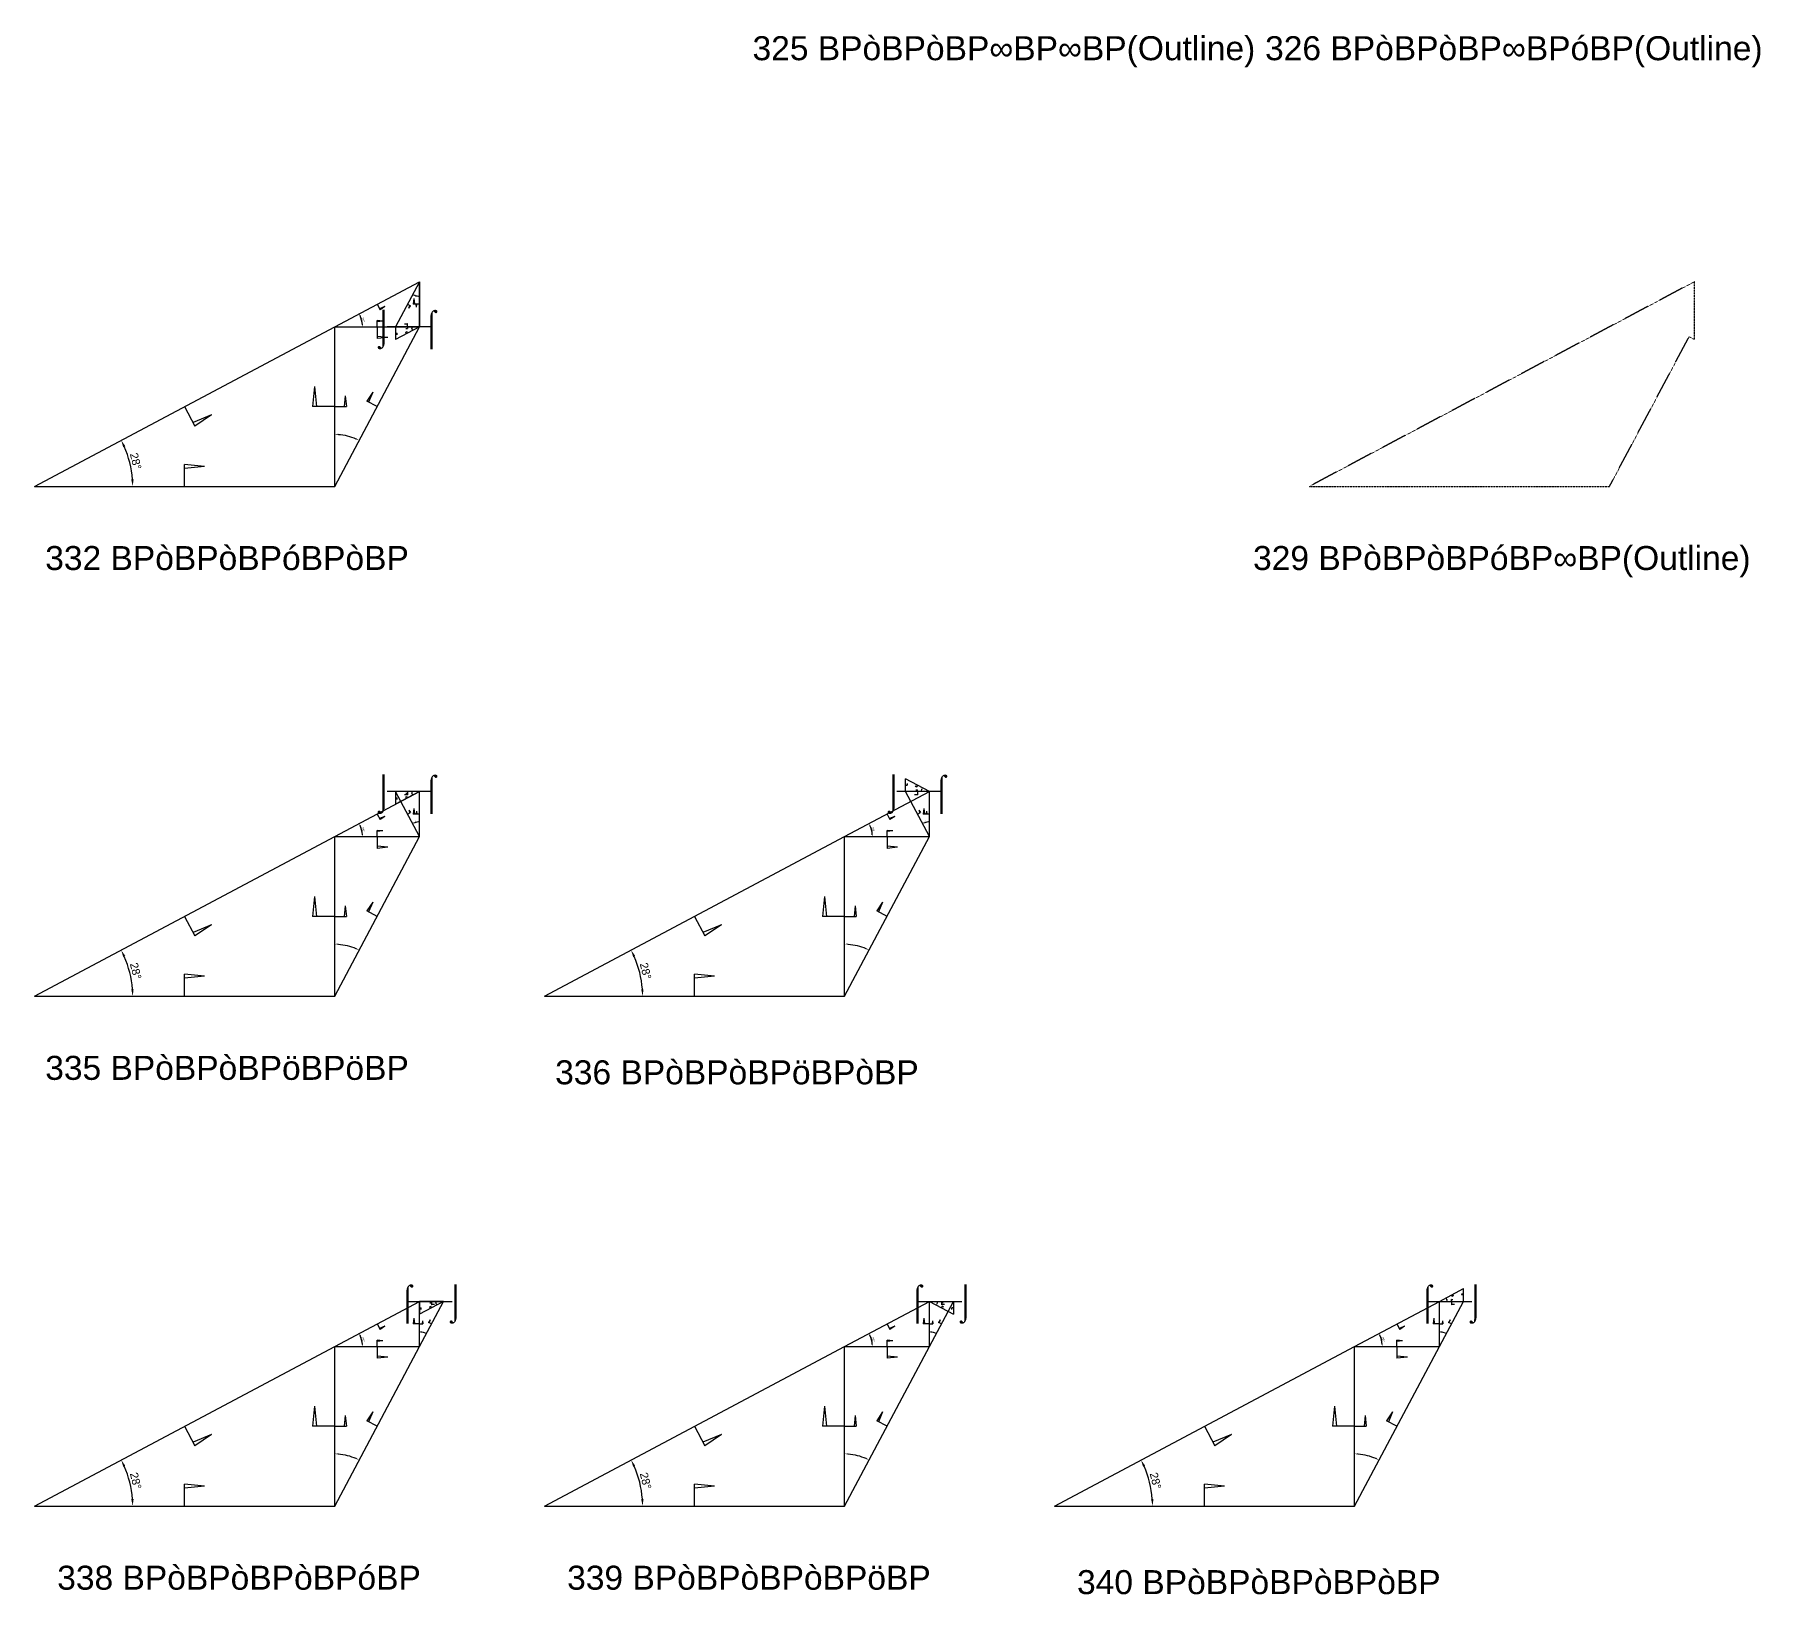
# Model space of a CAD drawing. Header units: millimetres. Extents: x 130908 to 599272, y -2842299 to 24518.
# Drawn here: x 385736 to 471990, y -2841955 to -2763982 of the extents above; entities that cross this region are included whole.
import ezdxf
from ezdxf.enums import TextEntityAlignment as Align

# ---------------------------------------------------------------- set-up
doc = ezdxf.new("R2010")
doc.units = ezdxf.units.MM
doc.header["$PDMODE"] = 35
doc.linetypes.add('DASHED', pattern=[19.05, 12.7, -6.35])
for name, color, linetype in [('BASE', 170, 'Continuous'), ('HYPOTENUSE', 20, 'Continuous'), ('PERPENDICULAR', 90, 'Continuous')]:
    doc.layers.add(name, color=color, linetype=linetype)
doc.styles.add('Arial', font='arial_0.ttf')
doc.dimstyles.new('ISO-25', dxfattribs={"dimtxt": 250, "dimasz": 100, "dimexe": 1.25, "dimexo": 0.625, "dimgap": 100, "dimtad": 1, "dimdec": 0, "dimtxsty": 'Arial', "dimcen": 2.5, "dimadec": 0, "dimazin": 0, "dimtfac": 1, "dimtdec": 0, "dimtmove": 0, "dimatfit": 3, "dimfxl": 1, "dimarcsym": 0})

# ---------------------------------------------------------------- blocks, each defined once
blk = doc.blocks.new('*D9')
at = {"color": 0, "lineweight": -2, "ltscale": 100, "transparency": 16777216}
blk.add_arc((0, 0), 4906, 4.08845, 23.91155, dxfattribs=at)
at = {"color": 0, "ltscale": 100, "transparency": 16777216}
for points in [[(4432, 1963), (4537, 2014), (4332, 2303)], [(4952, 352), (4835, 348), (4906, 0)]]:
    blk.add_solid(points, dxfattribs=at)
at = {"layer": 'Defpoints', "color": 0, "ltscale": 100, "transparency": 16777216}
for p in [(15000, 7976), (0, 0), (0, 0), (4841, 796), (15000, 0)]:
    blk.add_point(p, dxfattribs=at)
at = {"color": 0, "ltscale": 100, "transparency": 16777216, "insert": (5055, 1260), "char_height": 400, "attachment_point": 5, "rotation": 284, "style": 'Arial'}
blk.add_mtext('28°', dxfattribs=at)
blk = doc.blocks.new('SanjoyNathGeometrifyingTrigonometryFundamentalLockedSet')
at = {"color": 114, "linetype": 'DASHED', "ltscale": 100, "true_color": 0x139b48}
for p, q in [((14000, 4987.8), (13900, 3987.8)), ((14000, 4987.8), (14100, 3987.8)), ((15000, 3987.8), (13900, 3987.8))]:
    blk.add_line(p, q, dxfattribs=at)
at = {"color": 242, "linetype": 'DASHED', "ltscale": 100, "true_color": 0xcd2027}
for p, q in [((7500, 3987.8), (8016.4, 3016.6)), ((8852.4, 3574.3), (7922.5, 3193.2)), ((8852.4, 3574.3), (8016.4, 3016.6))]:
    blk.add_line(p, q, dxfattribs=at)
at = {"color": 159, "linetype": 'DASHED', "ltscale": 100, "true_color": 0x22346e}
for p, q in [((7500, 0), (7500, 1100)), ((8500, 1000), (7500, 1100)), ((8500, 1000), (7500, 900))]:
    blk.add_line(p, q, dxfattribs=at)
at = {"layer": 'BASE'}
blk.add_line((0, 0), (15000, 0), dxfattribs=at)
at = {"layer": 'HYPOTENUSE'}
blk.add_line((0, 0), (15000, 7975.6), dxfattribs=at)
at = {"layer": 'PERPENDICULAR'}
blk.add_line((15000, 0), (15000, 7975.6), dxfattribs=at)
at = {"color": 4, "ltscale": 100}
dim = blk.add_angular_dim_2l(base=(4841, 795.6), line1=((0, 0), (15000, 0)), line2=((0, 0), (15000, 7975.6)), dimstyle='ISO-25', override={"dimtxt": 400, "dimasz": 350, "dimgap": 100}, dxfattribs=at)
dim.commit()
dim.dimension.update_dxf_attribs({"geometry": '*D9', "text_midpoint": (5055.4, 1260.5)})

msp = doc.modelspace()

# ---------------------------------------------------------------- linework, layer by layer
at = {"linetype": 'DASHED', "ltscale": 70}
for p, q in [((405576, -2778593), (403178, -2778593)), ((405576, -2801821), (403178, -2801821)), ((431059, -2801821), (428661, -2801821)), ((404377, -2827304), (406775, -2827304)), ((429860, -2827304), (432258, -2827304)), ((455343, -2827304), (457741, -2827304))]:
    msp.add_line(p, q, dxfattribs=at)
at = {"linetype": 'DASHED'}
msp.add_lwpolyline([(468420, -2779090), (468684, -2779231), (468684, -2776338), (449443, -2786569), (464443, -2786569)], close=True, dxfattribs=at)

# ---------------------------------------------------------------- block references
at = {"linetype": 'DASHED', "ltscale": 100}
for p, xscale, yscale, zscale in [((400736, -2778593), 0.282714919717773, 0.282714919717773, 0.282714919717773), ((430460, -2801821), -0.07992772583102702, 0.07992772583102702, 0.07992772583102702), ((400736, -2804076), 0.282714919717773, 0.282714919717773, 0.282714919717773), ((426219, -2804076), 0.282714919717773, 0.282714919717773, 0.282714919717773), ((400736, -2829559), 0.282714919717773, 0.282714919717773, 0.282714919717773), ((426219, -2829559), 0.282714919717773, 0.282714919717773, 0.282714919717773), ((451702, -2829559), 0.282714919717773, 0.282714919717773, 0.282714919717773), ((455942, -2827304), 0.07992772583102702, 0.07992772583102702, 0.07992772583102702)]:
    msp.add_blockref('SanjoyNathGeometrifyingTrigonometryFundamentalLockedSet', p, dxfattribs=dict(at, xscale=xscale, yscale=yscale, zscale=zscale))
for p, xscale, yscale, zscale, rotation in [((404977, -2776338), -0.150322189285358, 0.150322189285358, 0.150322189285358, 90), ((400736, -2786569), -0.53170943166148, 0.53170943166148, 0.53170943166148, 270), ((404977, -2778593), 0.07992772583102702, 0.07992772583102702, 0.07992772583102702, 180), ((404977, -2804076), 0.150322189285358, 0.150322189285358, 0.150322189285358, 90), ((404977, -2801821), 0.07992772583102702, 0.07992772583102702, 0.07992772583102702, 180), ((430460, -2804076), 0.150322189285358, 0.150322189285358, 0.150322189285358, 90), ((400736, -2812052), -0.53170943166148, 0.53170943166148, 0.53170943166148, 270), ((426219, -2812052), -0.53170943166148, 0.53170943166148, 0.53170943166148, 270), ((404977, -2829559), -0.150322189285358, 0.150322189285358, 0.150322189285358, 270), ((406176, -2827304), 0.07992772583102702, 0.07992772583102702, 0.07992772583102702, 180), ((430460, -2829559), -0.150322189285358, 0.150322189285358, 0.150322189285358, 270), ((430460, -2827304), -0.07992772583102702, 0.07992772583102702, 0.07992772583102702, 180), ((455942, -2829559), -0.150322189285358, 0.150322189285358, 0.150322189285358, 270), ((400736, -2837534), -0.53170943166148, 0.53170943166148, 0.53170943166148, 270), ((426219, -2837534), -0.53170943166148, 0.53170943166148, 0.53170943166148, 270), ((451702, -2837534), -0.53170943166148, 0.53170943166148, 0.53170943166148, 270)]:
    msp.add_blockref('SanjoyNathGeometrifyingTrigonometryFundamentalLockedSet', p, dxfattribs=dict(at, xscale=xscale, yscale=yscale, zscale=zscale, rotation=rotation))
at = {"linetype": 'DASHED'}
for p in [(385736, -2786569), (385736, -2812052), (411219, -2812052), (385736, -2837534), (411219, -2837534), (436702, -2837534)]:
    msp.add_blockref('SanjoyNathGeometrifyingTrigonometryFundamentalLockedSet', p, dxfattribs=at)

# ---------------------------------------------------------------- texts
at = {"linetype": 'DASHED', "ltscale": 100, "style": 'Arial'}
for s, p in [('325 BPòBPòBP∞BP∞BP(Outline)', (434180, -2764667)), ('326 BPòBPòBP∞BPóBP(Outline)', (459663, -2764667)), ('⌡', (403178, -2778593)), ('⌠', (405576, -2778593)), ('332 BPòBPòBPóBPòBP', (395356, -2790149)), ('329 BPòBPòBPóBP∞BP(Outline)', (459063, -2790149)), ('⌡', (403178, -2801821)), ('⌠', (405576, -2801821)), ('⌡', (428661, -2801821)), ('⌠', (431059, -2801821)), ('335 BPòBPòBPöBPöBP', (395356, -2815632)), ('336 BPòBPòBPöBPòBP', (420839, -2815855)), ('⌠', (404377, -2827304)), ('⌡', (406775, -2827304)), ('⌠', (429860, -2827304)), ('⌡', (432258, -2827304)), ('⌠', (455343, -2827304)), ('⌡', (457741, -2827304)), ('338 BPòBPòBPòBPóBP', (395956, -2841115)), ('339 BPòBPòBPòBPöBP', (421439, -2841115)), ('340 BPòBPòBPòBPòBP', (446921, -2841338))]:
    msp.add_text(s, height=1200, dxfattribs=at).set_placement(p, align=Align.MIDDLE_CENTER)

doc.saveas('drawing.dxf')
